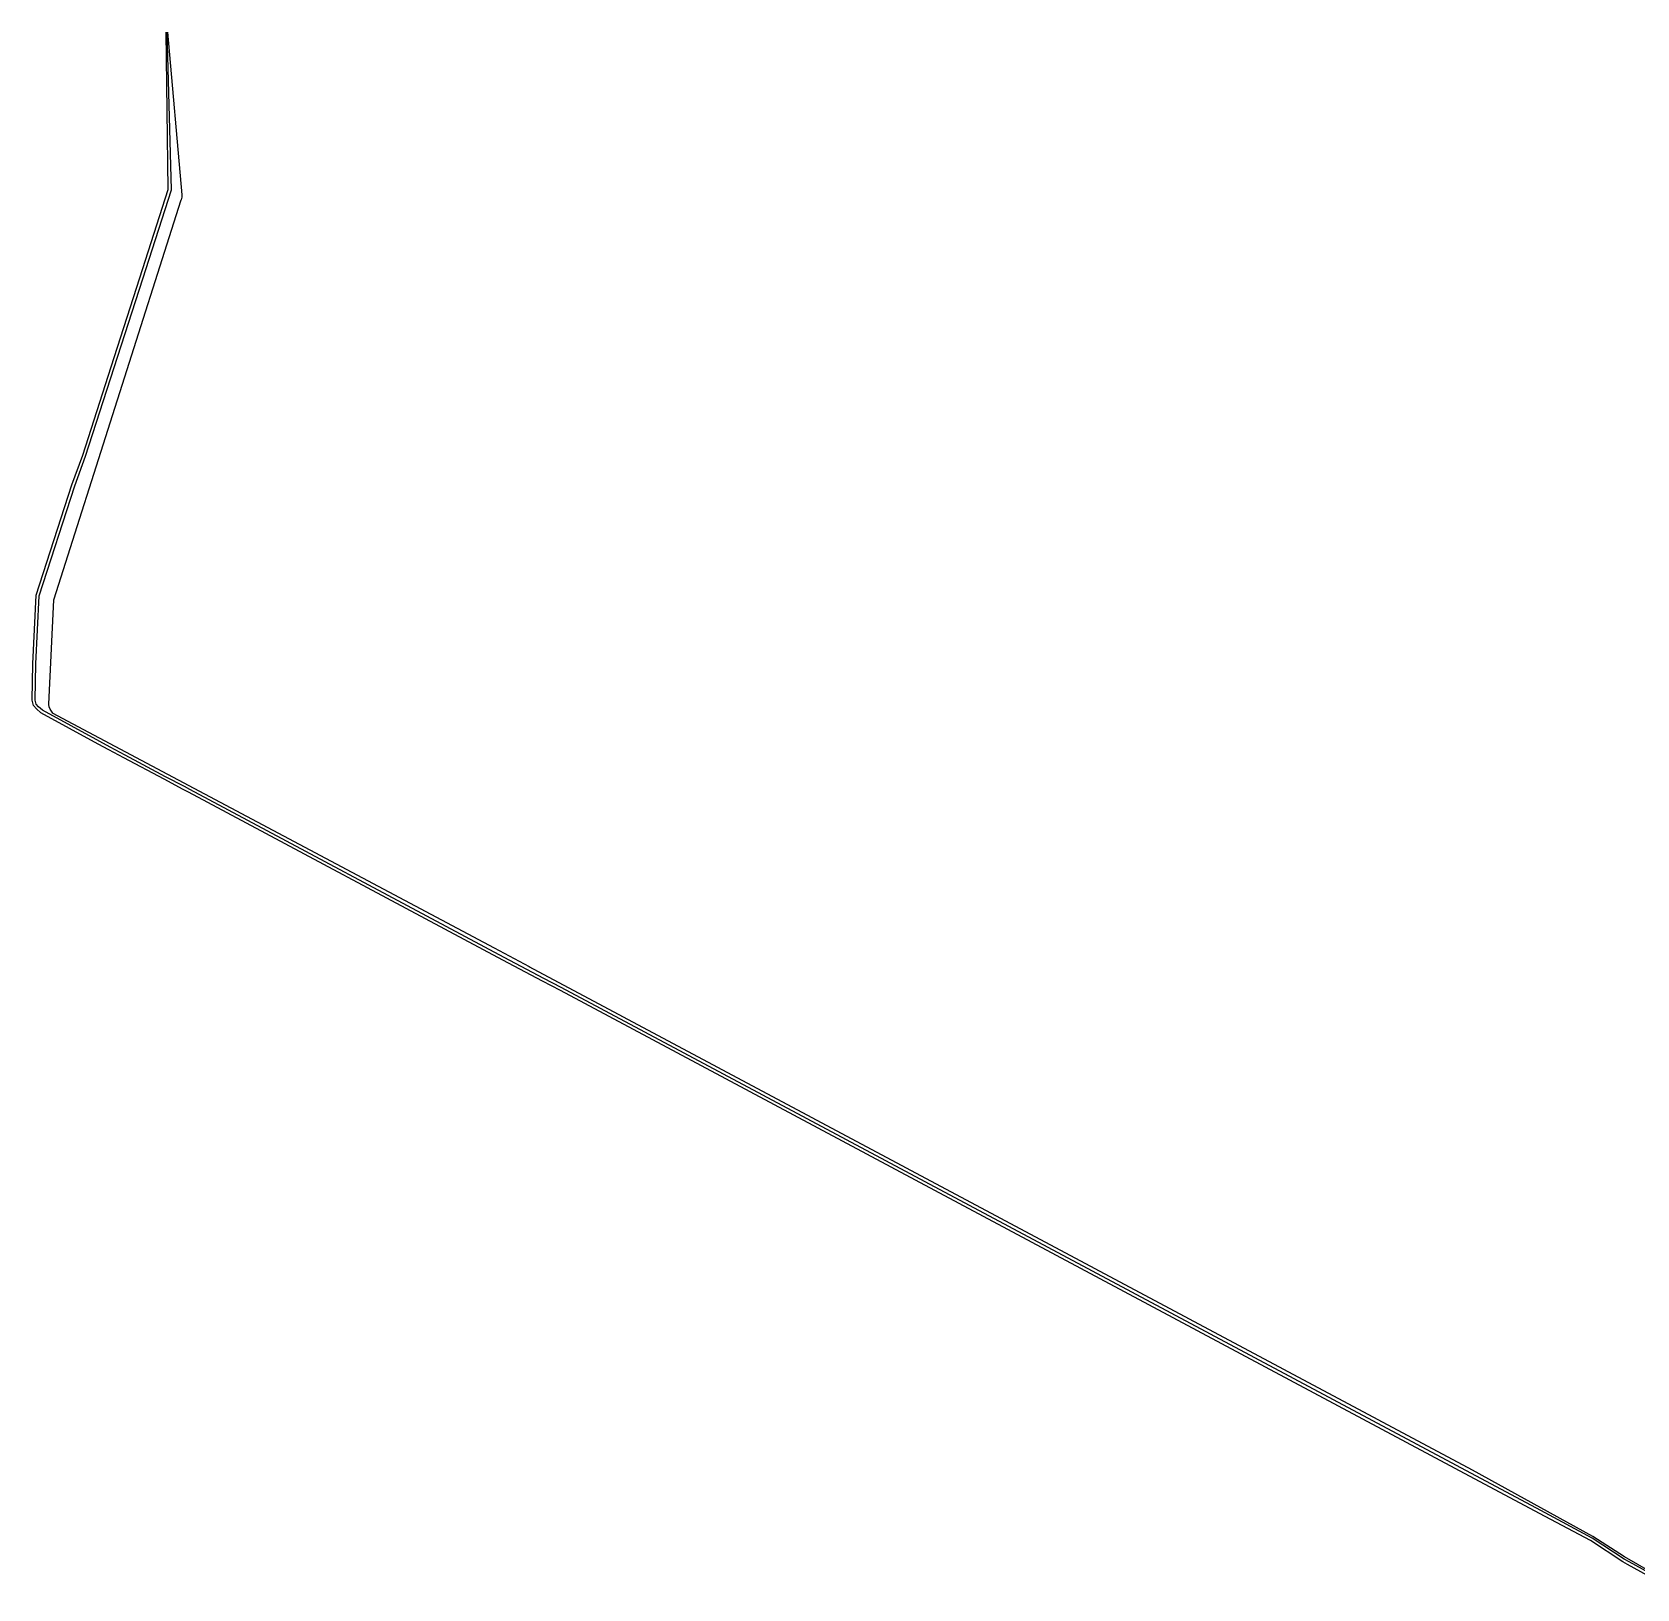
# Model space of a CAD drawing. Header units: metres. Extents: x 301012 to 305396, y 6240778 to 6244350.
# Drawn here: x 301012 to 302066, y 6243197 to 6244220 of the extents above; entities that cross this region are included whole.
import ezdxf

# ---------------------------------------------------------------- set-up
doc = ezdxf.new("R2010")
doc.units = ezdxf.units.M
doc.layers.add('Mains_HV_EXT', color=13, linetype='Continuous', lineweight=25)
doc.styles.get("Standard").update_dxf_attribs({"font": 'arial.ttf'})
doc.linetypes.add('Cable P UG', pattern='A,5,-0.1,["P",Standard,S=1.5,R=0,X=0,Y=-0.75],-1.45', length=6.55)

msp = doc.modelspace()

# ---------------------------------------------------------------- linework, layer by layer
at = {"layer": 'Mains_HV_EXT', "linetype": 'Cable P UG'}
for points in [[(302084.6, 6243199.4), (302060.4, 6243212.8), (302057.2, 6243214.5), (302036, 6243228.5), (302002.4, 6243246.4), (301947.1, 6243276), (301359.3, 6243589.9), (301359.2, 6243589.9), (301359.2, 6243589.9), (301347.4, 6243596), (301321.3, 6243609.8), (301114.8, 6243720.2), (301111.3, 6243722.1), (301098.9, 6243728.7), (301072.4, 6243742.8), (301062.5, 6243748.1), (301055.5, 6243751.8), (301017.8, 6243772.4), (301015, 6243774.9), (301013, 6243777.2), (301012.1, 6243780.6), (301012.6, 6243804.6), (301014.8, 6243849.6), (301038.2, 6243922.2), (301045.4, 6243941.6), (301064.1, 6243999.8), (301082.9, 6244058.2), (301101.6, 6244116.3), (301100.2, 6244219.6)], [(302085.6, 6243201.2), (302061.4, 6243214.6), (302058.2, 6243216.3), (302037, 6243230.2), (302003.3, 6243248.2), (301948, 6243277.8), (301359.7, 6243591.9), (301359.6, 6243591.9), (301348.4, 6243597.8), (301322.2, 6243611.6), (301115.7, 6243722), (301112.2, 6243723.9), (301099.8, 6243730.4), (301073.3, 6243744.6), (301063.5, 6243749.8), (301056.5, 6243753.6), (301018.9, 6243774.1), (301016.4, 6243776.3), (301014.8, 6243778.1), (301014.1, 6243780.8), (301014.6, 6243804.5), (301016.8, 6243849.2), (301040.1, 6243921.5), (301047.2, 6243940.9), (301066, 6243999.2), (301084.8, 6244057.5), (301103.6, 6244116), (301100.8, 6244219.6)]]:
    msp.add_lwpolyline(points, dxfattribs=at)
msp.add_lwpolyline([(302095, 6243196.8), (302058.4, 6243217.8), (302037.5, 6243231.2), (301958.4, 6243274.8), (301338.7, 6243605.6), (301338.8, 6243605.6), (301316, 6243617.7), (301032, 6243768.6), (301026, 6243772), (301025.8, 6243772.2), (301025.8, 6243772.2, -0.174002), (301023.1, 6243777.8), (301023.1, 6243777.8), (301023.1, 6243778), (301026.3, 6243846.7), (301110.1, 6244109.4), (301110.2, 6244109.5), (301110.2, 6244109.5, 0.119865), (301110.6, 6244112.8), (301110.6, 6244112.8), (301101.3, 6244219.6)], format="xyb", dxfattribs=at)

doc.saveas('drawing.dxf')
